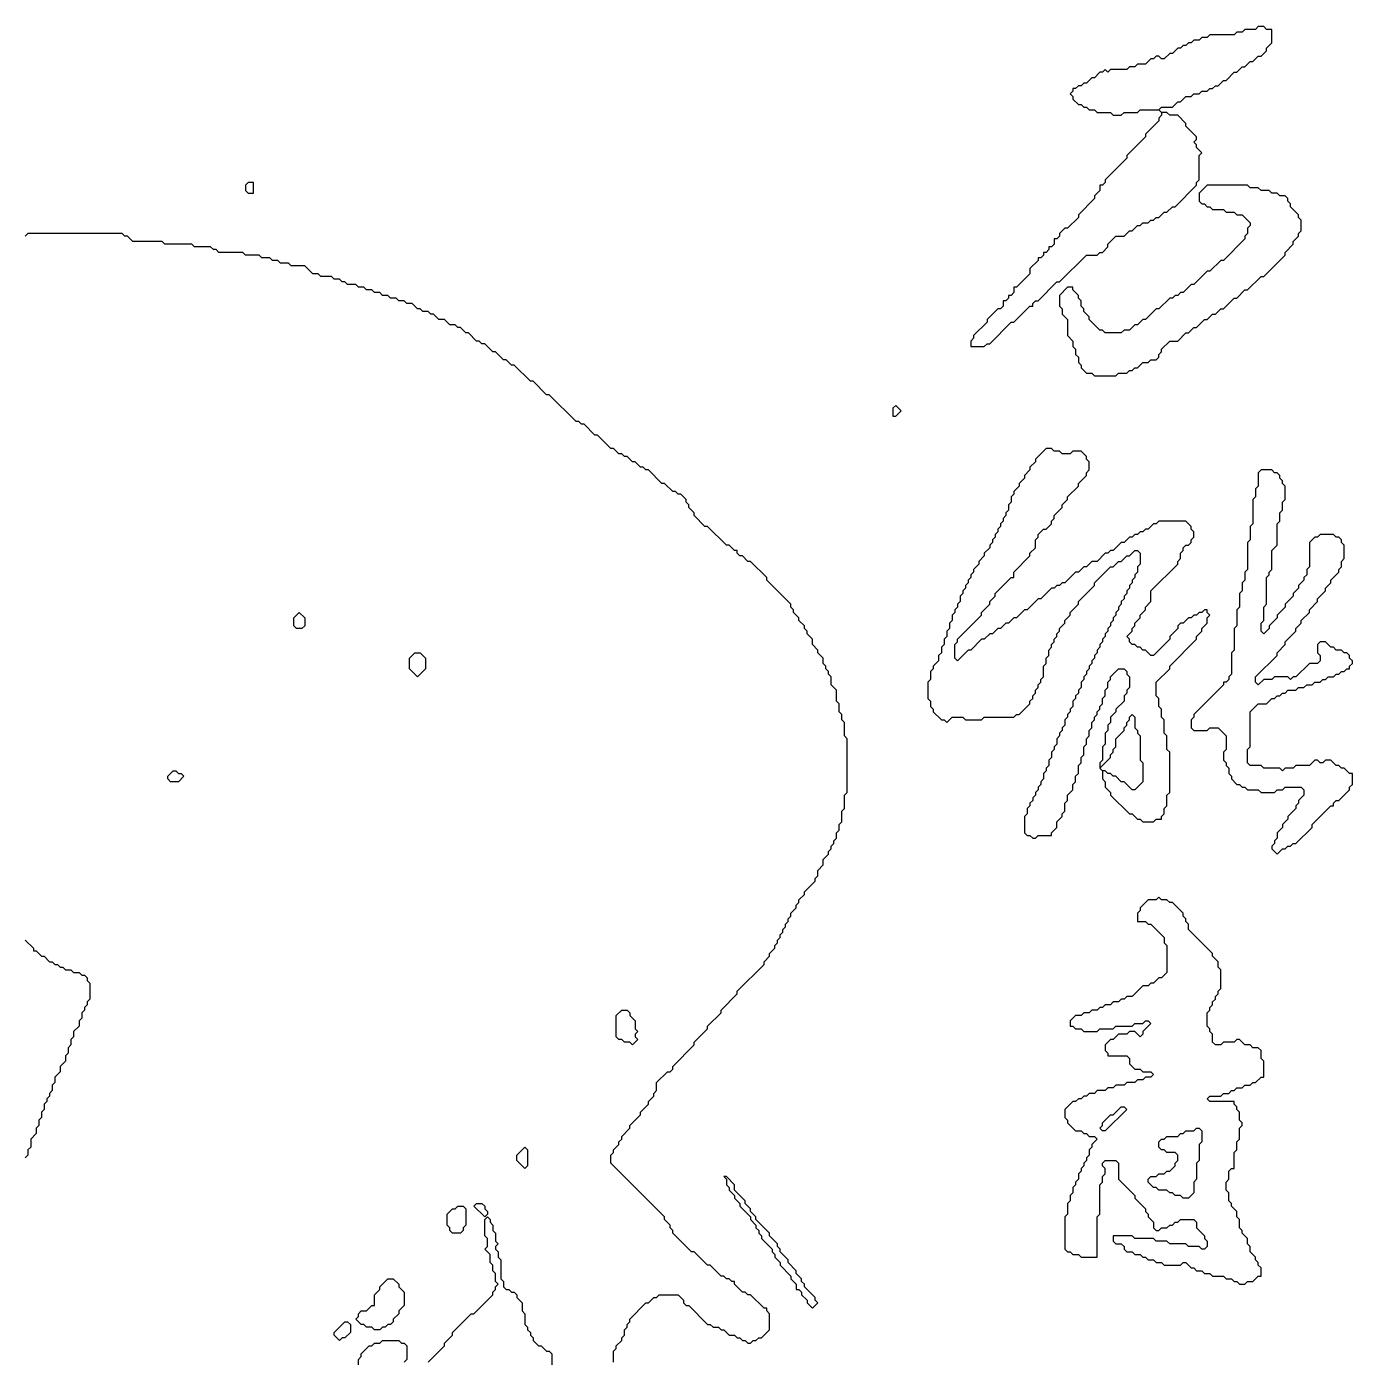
# Model space of a CAD drawing. Header units: millimetres. Extents: x 6 to 500, y 6 to 500.
# Drawn here: x 252.8 to 499.5, y 252 to 500 of the extents above; entities that cross this region are included whole.
import ezdxf

# ---------------------------------------------------------------- set-up
doc = ezdxf.new("R2010")
doc.units = ezdxf.units.MM

msp = doc.modelspace()

# ---------------------------------------------------------------- linework, layer by layer
for points in [[(482, 500), (481.5, 499.5), (479.5, 499.5), (479, 499), (478, 499), (477.5, 498.5), (473, 498.5), (472.5, 498), (471.5, 498), (471, 497.5), (470, 497.5), (469.5, 497), (469, 497), (468.5, 496.5), (468, 496.5), (467.5, 496), (467, 496), (466, 495), (465.5, 495), (464.5, 494), (464, 494), (463.5, 494.5), (463, 494.5), (462.5, 494), (462, 494), (461, 493), (459.5, 493), (459, 492.5), (458, 492.5), (457.5, 492), (454.5, 492), (454, 491.5), (453.5, 492), (453, 491.5), (452.5, 491.5), (451.5, 490.5), (451, 490.5), (450, 489.5), (449.5, 489.5), (449, 489), (448.5, 489), (448, 488.5), (447.5, 488.5), (447.5, 488), (447, 487.5), (447.5, 487), (447.5, 486.5), (448.5, 485.5), (449, 485.5), (449.5, 485), (450, 485), (450.5, 484.5), (451.5, 484.5), (452, 484), (454.5, 484), (455, 483.5), (456.5, 483.5), (457, 484), (459.5, 484), (460, 484.5), (463.5, 484.5), (464, 484), (464, 483.5), (463.5, 483), (463.5, 482.5), (461, 480), (461, 479.5), (457.5, 476), (457.5, 475.5), (453.5, 471.5), (453.5, 471), (453, 470.5), (452.5, 470.5), (452.5, 469.5), (451.5, 468.5), (451.5, 468), (448.5, 465), (448.5, 464.5), (446.5, 462.5), (446, 462.5), (445, 461.5), (445, 461), (444.5, 460.5), (444, 460.5), (444, 459.5), (443.5, 459), (443, 459), (443, 458.5), (442.5, 458), (442, 458), (442, 457.5), (441.5, 457), (441, 457), (441, 456.5), (439.5, 455), (439.5, 454), (437, 451.5), (436.5, 451.5), (436.5, 450.5), (436, 450), (435.5, 450), (435.5, 449.5), (435, 449), (434.5, 449), (434.5, 448), (434, 447.5), (433.5, 447.5), (431.5, 445.5), (431.5, 445), (429, 442.5), (429, 442), (428.5, 441.5), (428.5, 440.5), (431, 440.5), (431.5, 441), (432, 441), (436, 445), (436.5, 445), (439.5, 448), (440, 448), (440, 448.5), (440.5, 449), (441, 449), (444.5, 452.5), (445, 452.5), (450, 457.5), (452, 457.5), (452.5, 458), (453, 458), (454, 459), (454, 459.5), (455.5, 461), (457, 461), (458, 462), (458.5, 462), (459.5, 463), (460, 463), (460.5, 463.5), (461.5, 463.5), (462, 464), (462.5, 464), (463, 464.5), (463.5, 464.5), (464.5, 465.5), (465, 465.5), (466, 466.5), (466.5, 466.5), (470.5, 470.5), (470.5, 471), (471, 471.5), (471, 476), (471.5, 476.5), (470.5, 477.5), (470.5, 478), (470, 478.5), (470.5, 479), (470.5, 479.5), (468.5, 481.5), (468.5, 482), (467, 483.5), (465.5, 483.5), (465, 484), (464, 484), (463.5, 484.5), (464, 485), (466, 485), (467, 486), (467.5, 486), (468.5, 487), (469.5, 487), (470, 487.5), (471, 487.5), (471.5, 488), (472.5, 488), (473, 488.5), (473.5, 488.5), (474, 489), (474.5, 489), (475.5, 490), (476, 490), (477.5, 491.5), (478, 491.5), (479, 492.5), (479.5, 492.5), (480.5, 493.5), (481, 493.5), (482, 494.5), (482.5, 494.5), (483.5, 495.5), (483.5, 496), (484.5, 497), (484.5, 499.5), (483.5, 499.5), (483, 500)], [(294, 471), (293.5, 470.5), (293.5, 469.5), (294, 469), (295, 469), (295, 471)], [(472.5, 470.5), (471, 469), (471, 467.5), (471.5, 467), (472, 467), (472.5, 466.5), (473, 466.5), (473.5, 466), (475.5, 466), (476, 465.5), (477.5, 465.5), (478, 465), (479, 465), (480.5, 463.5), (480.5, 463), (480, 462.5), (480, 461.5), (479.5, 461), (479.5, 460.5), (475.5, 456.5), (475, 456.5), (473, 454.5), (472.5, 454.5), (470, 452), (469.5, 452), (468, 450.5), (467.5, 450.5), (467, 450), (466.5, 450), (466, 449.5), (465.5, 449.5), (463.5, 447.5), (463, 447.5), (461, 445.5), (460.5, 445.5), (459.5, 444.5), (459, 444.5), (458, 443.5), (457, 443.5), (456.5, 443), (453.5, 443), (453, 443.5), (452.5, 443.5), (450.5, 445.5), (450.5, 446), (449.5, 447), (449.5, 447.5), (449, 448), (449, 449), (448.5, 449.5), (448.5, 450), (447.5, 451), (447.5, 451.5), (446.5, 451.5), (445, 450), (445, 448), (445.5, 447.5), (445.5, 446.5), (446.5, 445.5), (446.5, 442.5), (447.5, 441.5), (447.5, 440.5), (448, 440), (448, 439), (448.5, 438.5), (448.5, 437.5), (449, 437), (449, 436.5), (450, 435.5), (451, 435.5), (451.5, 435), (455.5, 435), (456, 435.5), (457.5, 435.5), (458, 436), (458.5, 436), (459, 436.5), (459.5, 436.5), (460.5, 437.5), (461.5, 437.5), (462, 438), (463, 438), (463.5, 438.5), (463.5, 439), (464, 439.5), (464, 440), (465.5, 441.5), (467, 441.5), (468.5, 443), (469, 443), (470, 444), (470.5, 444), (472, 445.5), (472.5, 445.5), (473.5, 446.5), (474, 446.5), (475, 447.5), (475.5, 447.5), (477.5, 449.5), (478, 449.5), (479.5, 451), (480, 451), (482.5, 453.5), (483, 453.5), (487, 457.5), (487, 458), (488.5, 459.5), (488.5, 460), (489.5, 461), (489.5, 461.5), (490, 462), (490, 464), (489.5, 464.5), (489.5, 465), (488, 466.5), (488, 467), (487.5, 467.5), (487.5, 468), (487, 468.5), (486, 468.5), (485.5, 469), (484.5, 469), (484, 469.5), (482.5, 469.5), (482, 470), (480.5, 470), (480, 470.5)], [(414.5, 429.5), (414, 429), (414, 427.5), (414.5, 427.5), (415.5, 428.5)], [(442.5, 421.5), (440.5, 419.5), (440.5, 419), (439.5, 418), (439.5, 417.5), (438.5, 416.5), (438.5, 416), (437.5, 415), (437.5, 414.5), (436.5, 413.5), (436.5, 413), (436, 412.5), (436, 411.5), (435.5, 411), (435.5, 410), (435, 409.5), (435, 409), (434.5, 408.5), (434.5, 408), (434, 407.5), (434, 407), (433.5, 406.5), (433.5, 406), (433, 405.5), (433, 405), (432.5, 404.5), (432.5, 404), (432, 403.5), (432, 403), (431, 402), (431, 401.5), (430, 400.5), (430, 400), (429, 399), (429, 398.5), (428.5, 398), (428.5, 397.5), (428, 397), (428, 396.5), (427.5, 396), (427.5, 395.5), (427, 395), (427, 394.5), (426.5, 394), (426.5, 393), (426, 392.5), (426, 392), (425.5, 391.5), (425.5, 391), (425, 390.5), (425, 389.5), (424.5, 389), (424.5, 388), (424, 387.5), (424, 386.5), (423.5, 386), (423.5, 385), (423, 384.5), (423, 383.5), (422.5, 383), (422.5, 382), (421.5, 381), (421.5, 380.5), (421, 380), (421, 378.5), (420.5, 378), (420.5, 375), (421, 374.5), (421, 373.5), (421.5, 373), (421.5, 372.5), (423, 371), (423.5, 371), (424, 370.5), (425, 371.5), (427, 371.5), (427.5, 371), (430.5, 371), (431, 371.5), (436.5, 371.5), (437, 372), (437.5, 372), (439.5, 374), (439.5, 374.5), (440, 375), (440, 375.5), (440.5, 376), (440.5, 376.5), (441, 377), (441, 377.5), (441.5, 378), (441.5, 378.5), (442, 379), (442, 381), (442.5, 381.5), (442.5, 382.5), (443, 383), (443, 384), (443.5, 384.5), (443.5, 385), (444, 385.5), (444, 386), (444.5, 386.5), (444.5, 387), (445, 387.5), (445, 388), (446, 389), (446, 389.5), (447, 390.5), (447, 391), (448.5, 392.5), (448.5, 393), (451.5, 396), (451.5, 396.5), (454.5, 399.5), (455, 399.5), (456, 400.5), (456.5, 400.5), (457.5, 401.5), (458, 401.5), (459, 402.5), (459.5, 402.5), (460, 402), (460, 400), (459.5, 399.5), (459.5, 398.5), (459, 398), (459, 397.5), (458.5, 397), (458.5, 396.5), (458, 396), (458, 395.5), (457.5, 395), (457.5, 394.5), (457, 394), (457, 393.5), (456.5, 393), (456.5, 392.5), (456, 392), (456, 391.5), (455.5, 391), (455.5, 390.5), (455, 390), (455, 389.5), (454.5, 389), (454.5, 388.5), (454, 388), (454, 387.5), (453.5, 387), (453.5, 386.5), (453, 386), (453, 385.5), (452.5, 385), (452.5, 384.5), (452, 384), (452, 383.5), (451.5, 383), (451.5, 382.5), (451, 382), (451, 381.5), (450.5, 381), (450.5, 380.5), (450, 380), (450, 379.5), (449.5, 379), (449.5, 378.5), (449, 378), (449, 377), (448.5, 376.5), (448.5, 376), (448, 375.5), (448, 375), (447.5, 374.5), (447.5, 373.5), (447, 373), (447, 372.5), (446.5, 372), (446.5, 371.5), (446, 371), (446, 370), (445.5, 369.5), (445.5, 369), (445, 368.5), (445, 368), (444.5, 367.5), (444.5, 366.5), (444, 366), (444, 365.5), (443.5, 365), (443.5, 364), (443, 363.5), (443, 362.5), (442.5, 362), (442.5, 361.5), (442, 361), (442, 360), (441.5, 359.5), (441.5, 359), (441, 358.5), (441, 358), (440.5, 357.5), (440.5, 357), (440, 356.5), (440, 356), (439.5, 355.5), (439.5, 355), (439, 354.5), (439, 353.5), (438.5, 353), (438.5, 350), (439, 349.5), (439.5, 349.5), (440, 349), (440.5, 349), (441, 349.5), (443.5, 349.5), (443.5, 350), (444.5, 351), (444.5, 352), (445.5, 353), (445.5, 353.5), (446, 354), (446, 355.5), (446.5, 356), (446.5, 357), (447.5, 358), (447.5, 359), (448, 359.5), (448, 360.5), (448.5, 361), (448.5, 362.5), (449, 363), (449, 364), (449.5, 364.5), (449.5, 366), (450, 366.5), (450, 367.5), (450.5, 368), (450.5, 369), (451, 369.5), (451, 370.5), (451.5, 371), (451.5, 371.5), (452, 372), (452, 372.5), (452.5, 373), (452.5, 373.5), (453, 374), (453, 375), (453.5, 375.5), (453.5, 376.5), (454, 377), (454, 378), (454.5, 378.5), (454.5, 379), (456, 380.5), (457, 380.5), (457.5, 380), (457.5, 379.5), (458, 379), (458, 377), (457.5, 376.5), (457.5, 376), (457, 375.5), (457, 374.5), (455.5, 373), (455.5, 372.5), (454.5, 371.5), (454.5, 370.5), (454, 370), (454, 369), (453.5, 368.5), (453.5, 366.5), (453, 366), (453, 363.5), (452.5, 363), (452.5, 362), (453, 361.5), (453, 360), (453.5, 359.5), (453.5, 358.5), (454.5, 357.5), (454.5, 357), (458, 353.5), (458.5, 353.5), (459.5, 352.5), (460, 352.5), (460.5, 352), (462.5, 352), (463, 352.5), (464, 352.5), (464, 353), (464.5, 353.5), (464.5, 354.5), (465, 355), (465, 357), (465.5, 357.5), (465.5, 365), (465, 365.5), (465, 368), (464.5, 368.5), (464.5, 371), (464, 371.5), (464, 373), (463.5, 373.5), (463.5, 375), (463, 375.5), (463, 378), (465.5, 380.5), (465.5, 381), (470.5, 386), (470.5, 386.5), (471.5, 387.5), (471.5, 388), (472.5, 389), (472.5, 390), (473, 390.5), (472.5, 391), (472.5, 391.5), (472, 391.5), (471.5, 391), (471, 391), (470.5, 390.5), (470, 390.5), (469.5, 390), (469, 390), (468, 389), (467.5, 389), (467, 388.5), (467, 388), (465.5, 386.5), (465.5, 386), (462.5, 383), (462, 383), (461, 384), (460.5, 384), (460, 384.5), (459.5, 384.5), (459, 385), (458.5, 385), (458, 385.5), (458, 386), (457.5, 386.5), (458.5, 387.5), (458.5, 388), (459, 388.5), (459, 389), (460, 390), (460, 390.5), (461, 391.5), (461, 392), (462, 393), (462, 395), (467, 400), (467, 400.5), (467.5, 401), (467.5, 402), (468, 402.5), (468, 403), (468.5, 403.5), (469, 403.5), (469.5, 404), (469.5, 404.5), (470, 405), (470, 406), (469.5, 406.5), (469.5, 407), (468.5, 408), (463.5, 408), (463, 407.5), (462.5, 407.5), (461.5, 406.5), (461, 406.5), (460.5, 406), (460, 406), (459.5, 405.5), (459, 405.5), (458.5, 405), (458, 405), (457, 404), (456.5, 404), (455, 402.5), (454.5, 402.5), (454, 402), (453.5, 402), (452, 400.5), (451, 400.5), (450, 399.5), (449.5, 399.5), (448.5, 398.5), (448, 398.5), (446, 396.5), (445.5, 396.5), (445, 396), (444.5, 396), (444, 395.5), (443.5, 395.5), (441.5, 393.5), (441, 393.5), (439, 391.5), (438.5, 391.5), (437, 390), (436.5, 390), (435.5, 389), (435, 389), (434, 388), (433.5, 388), (432.5, 387), (432, 387), (431, 386), (430.5, 386), (428.5, 384), (428, 384), (426, 382), (425.5, 382.5), (425.5, 385), (426, 385.5), (426, 386), (430.5, 390.5), (430.5, 391), (432, 392.5), (432, 393), (433, 394), (433, 394.5), (436, 397.5), (436.5, 397.5), (436.5, 398.5), (439.5, 401.5), (439.5, 402), (440.5, 403), (440.5, 404.5), (441, 405), (441, 405.5), (442, 406.5), (442.5, 406.5), (443.5, 407.5), (443.5, 408), (444, 408.5), (444, 409), (445.5, 410.5), (445.5, 411), (446.5, 412), (446.5, 412.5), (448.5, 414.5), (448.5, 415), (450, 416.5), (450, 417), (450.5, 417.5), (450.5, 419), (450, 419.5), (450, 420), (449, 421), (447.5, 421), (447, 420.5), (445.5, 420.5), (445, 421), (444, 421), (443.5, 421.5)], [(482.5, 417.5), (482, 417), (482, 414.5), (481.5, 414), (481.5, 412.5), (481, 412), (481, 407.5), (480.5, 407), (480.5, 404.5), (480, 404), (480, 399), (479.5, 398.5), (479.5, 397), (479, 396.5), (479, 395), (478.5, 394.5), (478.5, 392), (478, 391.5), (478, 388.5), (477.5, 388), (477.5, 384), (477, 383.5), (477, 379.5), (476.5, 379), (476.5, 378.5), (476, 378), (475.5, 378), (475.5, 377.5), (470, 372), (470, 371.5), (469.5, 371), (469.5, 369.5), (470, 369), (472.5, 369), (473, 369.5), (474.5, 369.5), (476, 368), (476, 365.5), (475.5, 365), (475.5, 363.5), (476, 363), (476, 362.5), (476.5, 362), (476.5, 361), (477, 360.5), (477, 360), (478, 359), (478.5, 359), (479, 358.5), (479.5, 358.5), (480, 358), (482, 358), (482.5, 357.5), (485, 357.5), (485.5, 358), (486.5, 358), (487, 358.5), (490, 358.5), (490.5, 358), (490.5, 357), (489.5, 356), (489.5, 355.5), (489, 355), (489, 354.5), (487.5, 353), (487.5, 352.5), (486.5, 351.5), (486.5, 351), (485.5, 350), (485.5, 349), (485, 348.5), (485, 348), (484.5, 347.5), (484.5, 347), (485.5, 346), (486.5, 347), (487, 347), (487.5, 347.5), (488, 347.5), (488.5, 348), (489, 348), (492, 351), (492, 351.5), (495.5, 355), (496, 355), (496, 355.5), (496.5, 356), (497, 356), (499, 358), (499, 358.5), (499.5, 359), (499.5, 361), (499, 361), (498, 362), (497.5, 362), (497, 362.5), (496.5, 362.5), (495.5, 363.5), (494.5, 363.5), (494, 363), (493.5, 363), (493, 363.5), (492.5, 363.5), (491.5, 362.5), (489, 362.5), (488.5, 362), (487, 362), (486.5, 361.5), (486, 362), (483, 362), (482.5, 362.5), (480.5, 362.5), (480, 363), (480, 365.5), (480.5, 366), (480.5, 372.5), (482, 374), (483.5, 374), (484.5, 375), (485, 375), (485.5, 375.5), (486, 375.5), (486.5, 376), (487, 376), (487.5, 376.5), (489, 376.5), (489.5, 377), (490.5, 377), (491, 377.5), (492, 377.5), (492.5, 378), (493.5, 378), (494, 378.5), (494.5, 378.5), (495, 379), (496, 379), (496.5, 379.5), (497, 379.5), (497.5, 380), (498, 380), (498.5, 380.5), (499, 380.5), (499, 381), (499.5, 381.5), (499.5, 382), (499, 382.5), (499, 383), (498.5, 383.5), (498, 383.5), (497.5, 384), (496.5, 384), (496, 384.5), (495.5, 384.5), (494.5, 385.5), (493.5, 385.5), (493, 385), (493, 383.5), (493.5, 383), (493.5, 382), (493, 381.5), (491.5, 381.5), (489, 379), (488.5, 379), (488, 378.5), (487.5, 379), (485, 379), (484.5, 378.5), (483, 378.5), (482, 377.5), (481.5, 378), (481.5, 379), (485.5, 383), (485.5, 383.5), (487, 385), (487, 385.5), (489, 387.5), (489, 388), (490, 389), (490, 389.5), (491.5, 391), (491.5, 391.5), (493, 393), (493, 393.5), (494.5, 395), (494.5, 395.5), (495.5, 396.5), (495.5, 397), (497, 398.5), (497, 399), (497.5, 399.5), (497.5, 400.5), (498, 401), (498, 403.5), (497.5, 404), (497.5, 404.5), (497, 405), (496.5, 405), (496, 405.5), (493.5, 405.5), (493, 405), (492.5, 405), (491.5, 404), (491.5, 399.5), (491, 399), (491, 398), (490.5, 397.5), (490.5, 397), (489.5, 396), (489.5, 395.5), (488.5, 394.5), (488.5, 394), (487, 392.5), (487, 392), (485.5, 390.5), (485.5, 390), (484, 388.5), (484, 388), (483, 387), (482.5, 387.5), (482.5, 389), (483, 389.5), (483, 392), (483.5, 392.5), (483.5, 397.5), (484, 398), (484, 398.5), (484.5, 399), (484.5, 402.5), (485.5, 403.5), (485.5, 407.5), (486, 408), (486, 409.5), (486.5, 410), (486.5, 411.5), (487, 412), (487, 414.5), (486.5, 415), (486.5, 415.5), (486, 416), (486, 416.5), (485.5, 417), (485, 417), (484.5, 417.5)], [(303.5, 391), (304.5, 390), (304.5, 388.5), (304, 388), (303, 388), (302.5, 388.5), (302.5, 390)], [(325, 383.5), (326, 383.5), (327, 382.5), (327, 380.5), (325.5, 379), (324, 380.5), (324, 382.5)], [(458, 371.5), (458.5, 372), (459, 371.5), (459, 369.5), (459.5, 369), (459.5, 368.5), (460, 368), (460, 363.5), (460.5, 363), (460.5, 359.5), (459, 358), (458.5, 358), (457, 359.5), (456.5, 359.5), (455.5, 360.5), (455, 360.5), (454.5, 361), (454, 361), (453.5, 361.5), (453, 361.5), (452.5, 362), (454.5, 364), (454.5, 364.5), (455, 365), (455, 365.5), (455.5, 366), (455.5, 367.5), (457, 369), (457, 369.5), (457.5, 370), (457.5, 370.5), (458, 371)], [(280, 361.5), (280.5, 361.5), (281, 361), (281.5, 361), (282, 360.5), (281, 359.5), (279.5, 359.5), (279, 360), (279, 360.5)], [(463.5, 338), (463, 337.5), (461.5, 337.5), (460, 336), (460, 335.5), (459.5, 335), (459.5, 333.5), (461, 333.5), (461.5, 333), (462, 333), (464.5, 330.5), (464.5, 329.5), (465, 329), (465, 324), (464, 323), (463.5, 323), (462.5, 322), (462, 322), (461.5, 321.5), (460.5, 321.5), (458.5, 319.5), (457.5, 319.5), (457, 319), (456.5, 319), (456, 318.5), (455, 318.5), (454.5, 318), (453.5, 318), (453, 317.5), (452.5, 317.5), (452, 317), (451, 317), (450.5, 316.5), (449.5, 316.5), (449, 316), (448, 316), (447, 315), (447, 314), (447.5, 314), (448, 313.5), (449, 313.5), (449.5, 313), (452, 313), (452.5, 313.5), (455, 313.5), (455.5, 314), (458.5, 314), (459, 314.5), (460.5, 314.5), (461, 315), (461.5, 315), (462, 314.5), (460.5, 313), (460.5, 312.5), (460, 312), (459, 313), (458, 313), (457.5, 312.5), (456, 312.5), (455, 311.5), (454.5, 311.5), (453.5, 310.5), (453.5, 309.5), (454, 309), (454, 308.5), (457.5, 308.5), (458, 308), (458, 307), (459, 306), (460, 306), (460.5, 305.5), (462, 305.5), (462.5, 305), (462, 304.5), (461, 304.5), (460.5, 304), (459.5, 304), (459, 303.5), (457.5, 303.5), (457, 303), (455.5, 303), (455, 302.5), (454, 302.5), (453.5, 302), (452, 302), (451.5, 301.5), (450.5, 301.5), (450, 301), (449.5, 301), (449, 300.5), (448.5, 300.5), (448, 300), (447.5, 300), (446, 298.5), (446, 297), (446.5, 296.5), (446.5, 296), (448, 294.5), (449, 294.5), (449.5, 294), (450, 294), (450.5, 293.5), (451.5, 293.5), (452, 293), (451, 292), (451, 291.5), (450.5, 291), (450.5, 290), (450, 289.5), (450, 289), (449.5, 288.5), (449.5, 288), (449, 287.5), (449, 287), (448.5, 286.5), (448.5, 285.5), (448, 285), (448, 284.5), (447.5, 284), (447.5, 283), (447, 282.5), (447, 281.5), (446.5, 281), (446.5, 279), (446, 278.5), (446, 272.5), (446.5, 272), (447, 272), (447.5, 271.5), (448.5, 271.5), (449, 271), (452, 271), (452, 278.5), (452.5, 279), (452.5, 284.5), (453, 285), (453, 286), (453.5, 286.5), (453.5, 287.5), (453, 288), (453, 288.5), (453.5, 289), (455.5, 289), (456, 288.5), (456, 285.5), (459, 282.5), (459, 282), (461, 280), (461, 279.5), (461.5, 279), (461.5, 278.5), (462.5, 277.5), (462.5, 276.5), (463, 276), (463.5, 276), (464, 276.5), (465, 276.5), (465.5, 277), (466, 277), (466.5, 277.5), (467, 277.5), (467.5, 278), (470, 278), (470.5, 277.5), (470.5, 276.5), (472, 275), (472, 274.5), (472.5, 274), (472.5, 273), (472, 272.5), (471.5, 272.5), (471, 273), (469, 273), (468.5, 273.5), (465.5, 273.5), (465, 274), (463, 274), (462.5, 274.5), (459, 274.5), (458.5, 275), (455, 275), (455, 274), (455.5, 273.5), (456.5, 273.5), (457, 273), (457, 272.5), (457.5, 272), (458.5, 272), (459, 271.5), (460, 271.5), (460.5, 271), (461, 271), (461.5, 270.5), (462.5, 270.5), (463, 270), (464, 270), (464.5, 269.5), (467.5, 269.5), (468, 270), (468.5, 270), (469.5, 269), (470, 269), (470.5, 268.5), (471.5, 268.5), (472, 268), (473, 268), (473.5, 267.5), (475.5, 267.5), (476, 267), (477, 267), (477.5, 266.5), (478, 266.5), (478.5, 266), (479.5, 266), (480, 266.5), (481, 266.5), (482, 267.5), (482.5, 267.5), (482.5, 269), (482, 269.5), (482, 270), (481.5, 270.5), (481.5, 271), (480.5, 272), (480.5, 273), (480, 273.5), (480, 274.5), (479, 275.5), (479, 276), (478.5, 276.5), (478.5, 278), (478, 278.5), (478, 279.5), (477, 280.5), (477, 281), (476.5, 281.5), (476.5, 283), (476, 283.5), (476, 285), (476.5, 285.5), (476.5, 287), (477, 287.5), (477.5, 287.5), (477.5, 290.5), (478, 291), (478, 292.5), (478.5, 293), (478.5, 295), (479, 295.5), (479, 296), (478.5, 296.5), (478.5, 298), (478, 298.5), (478, 299), (477.5, 299.5), (477.5, 300), (473, 300), (472.5, 300.5), (473, 301), (475, 301), (475.5, 301.5), (476.5, 301.5), (477, 302), (477.5, 302), (478, 302.5), (479, 302.5), (479.5, 303), (480.5, 303), (481, 303.5), (481.5, 303.5), (482.5, 304.5), (483, 304.5), (483, 307.5), (482.5, 308), (482.5, 309.5), (482, 310), (481, 310), (480.5, 310.5), (479.5, 310.5), (478.5, 311.5), (478, 311.5), (477.5, 311), (475.5, 311), (475, 310.5), (474, 310.5), (473.5, 311), (473.5, 312.5), (473, 313), (473, 313.5), (472.5, 314), (472.5, 316.5), (473, 317), (473, 317.5), (473.5, 318), (473.5, 318.5), (474, 319), (474, 319.5), (474.5, 320), (474.5, 320.5), (475, 321), (475, 324.5), (474.5, 325), (474.5, 326), (473.5, 327), (473.5, 327.5), (469, 332), (469, 333), (468.5, 333.5), (468.5, 334), (468, 334.5), (468, 335), (466, 337), (465.5, 337), (465, 337.5), (464, 337.5)], [(363.5, 317), (364.5, 317), (365, 316.5), (365, 316), (366, 315), (366, 313.5), (366.5, 313), (366, 312.5), (366, 312), (366.5, 311.5), (365.5, 310.5), (365, 311), (364, 311), (363.5, 311.5), (363, 311.5), (362.5, 312), (362.5, 316)], [(456.5, 299), (457, 299), (457.5, 298.5), (453.5, 294.5), (453, 294.5), (452.5, 295), (453, 295.5), (453, 296), (454.5, 297.5), (455, 297.5)], [(470, 294.5), (470.5, 295), (471, 295), (471.5, 294.5), (471.5, 292.5), (471, 292), (471, 289), (470.5, 288.5), (470.5, 285.5), (470, 285), (470, 283), (469, 282), (468, 282), (467.5, 282.5), (466.5, 282.5), (466, 283), (465.5, 283), (465, 283.5), (463.5, 283.5), (463, 284), (462.5, 284), (461.5, 285), (461.5, 285.5), (462, 286), (463, 286), (463.5, 286.5), (464.5, 286.5), (465, 287), (465.5, 287), (466.5, 288), (466.5, 288.5), (467, 289), (467, 290), (466.5, 290.5), (465, 290.5), (464.5, 291), (464, 291), (463.5, 291.5), (463.5, 292.5), (464, 293), (464.5, 293), (465, 293.5), (467, 293.5), (467.5, 294), (468, 294), (468.5, 294.5)], [(345.5, 291.5), (346, 291), (346, 288), (345.5, 287.5), (344, 289), (344, 290)], [(382.5, 286), (383, 285.5), (383, 284.5), (383.5, 284), (383.5, 283.5), (384.5, 282.5), (384.5, 282), (385.5, 281), (385.5, 280.5), (387.5, 278.5), (387.5, 278), (388.5, 277), (388.5, 276.5), (389, 276), (389, 275.5), (389.5, 275), (389.5, 274.5), (391.5, 272.5), (391.5, 272), (392, 271.5), (392, 271), (393, 270), (393, 269.5), (395, 267.5), (395, 267), (396, 266), (396, 265), (396.5, 265), (397, 264.5), (397, 264), (398, 263), (398, 262.5), (399, 261.5), (400, 262.5), (399.5, 263), (399.5, 263.5), (397.5, 265.5), (397.5, 266), (397, 266.5), (397, 267), (396, 268), (396, 268.5), (394.5, 270), (394.5, 270.5), (393, 272), (393, 272.5), (392.5, 273), (392.5, 273.5), (391, 275), (391, 275.5), (388.5, 278), (388.5, 278.5), (387.5, 279.5), (387.5, 280), (386.5, 281), (386.5, 281.5), (384.5, 283.5), (384.5, 284.5), (383, 286)], [(332.5, 280), (333, 280.5), (334, 280.5), (334.5, 280), (334.5, 277), (334, 276.5), (334, 276), (333.5, 275.5), (332, 275.5), (331.5, 276), (331.5, 276.5), (331, 277), (331, 279), (332, 280)], [(336, 280.5), (336.5, 281), (337.5, 281), (338, 280.5), (338, 280), (338.5, 279.5), (338.5, 279), (338, 278.5)], [(320, 267), (321, 267), (322, 266), (322, 265.5), (323, 264.5), (323, 262), (322, 261), (322, 260.5), (321, 259.5), (321, 259), (320.5, 258.5), (320, 258.5), (319.5, 258), (319, 258), (318.5, 257.5), (317.5, 257.5), (317, 258), (316, 258), (315.5, 258.5), (315, 258.5), (314, 259.5), (314.5, 260), (314.5, 260.5), (315, 261), (316, 261), (317, 262), (317.5, 262), (317.5, 264), (318.5, 265), (318.5, 265.5)], [(312, 259), (312.5, 259), (313, 258.5), (313, 257), (312, 256), (311.5, 256), (311, 255.5), (310, 256.5), (310, 257)]]:
    msp.add_lwpolyline(points, close=True)
for points in [[(362, 251.5), (362, 253.5), (362.5, 254), (362.5, 254.5), (363.5, 255.5), (363.5, 256), (364, 256.5), (364, 257.5), (364.5, 258), (364.5, 258.5), (365, 259), (365, 259.5), (368, 262.5), (368.5, 262.5), (369.5, 263.5), (370, 263.5), (370.5, 264), (374, 264), (375, 263), (375, 262.5), (375.5, 262), (376, 262), (379.5, 258.5), (380, 258.5), (380.5, 258), (381.5, 258), (382, 257.5), (382.5, 257.5), (383.5, 256.5), (384.5, 256.5), (385, 256), (385.5, 256), (386, 255.5), (386.5, 255.5), (387, 255), (387.5, 255), (388, 255.5), (388.5, 255.5), (389, 256), (389.5, 256), (391, 257.5), (391, 260.5), (390.5, 261), (390.5, 261.5), (390, 261.5), (387.5, 264), (387, 264), (386.5, 264.5), (386, 264.5), (384.5, 266), (384.5, 266.5), (384, 266.5), (383.5, 267), (383, 267), (382.5, 267.5), (382, 267.5), (380, 269.5), (379.5, 269.5), (377, 272), (376.5, 272), (373, 275.5), (373, 276), (372.5, 276.5), (372.5, 277), (371.5, 278), (371.5, 278.5), (361.5, 288.5), (361.5, 290), (362, 290.5), (362, 291), (363, 292), (363, 292.5), (363.5, 293), (363.5, 293.5), (365, 295), (365, 295.5), (367, 297.5), (367, 298), (368.5, 299.5), (368.5, 300), (369.5, 301), (369.5, 301.5), (370, 302), (370, 303.5), (372, 305.5), (372.5, 305.5), (373, 306), (373, 306.5), (377, 310.5), (377, 311), (379.5, 313.5), (379.5, 314), (382, 316.5), (382, 317), (385, 320), (385, 320.5), (390, 325.5), (390, 326), (391, 327), (391, 327.5), (392, 328.5), (392, 329), (392.5, 329.5), (392.5, 330), (393, 330.5), (393, 331), (393.5, 331.5), (393.5, 332), (394, 332.5), (394, 333), (394.5, 333.5), (394.5, 334), (395, 334.5), (395, 335), (396, 336), (396, 336.5), (396.5, 337), (396.5, 337.5), (397.5, 338.5), (397.5, 339), (399.5, 341), (399.5, 341.5), (400, 342), (400, 343), (401, 344), (401, 345), (402, 346), (402, 346.5), (402.5, 347), (402.5, 347.5), (403, 348), (403, 348.5), (403.5, 349), (403.5, 350), (404, 350.5), (404, 351.5), (404.5, 352), (404.5, 354), (405, 354.5), (405, 357), (405.5, 357.5), (405.5, 367.5), (405, 368), (405, 370.5), (404.5, 371), (404.5, 372), (404, 372.5), (404, 374), (403.5, 374.5), (403.5, 376.5), (402.5, 377.5), (402.5, 379), (402, 379.5), (402, 380), (401.5, 380.5), (401.5, 381), (401, 381.5), (401, 382.5), (400, 383.5), (400, 384), (399, 385), (399, 386), (398, 387), (398, 387.5), (397.5, 388), (397.5, 388.5), (396.5, 389.5), (396.5, 390), (395.5, 391), (395.5, 391.5), (395, 392), (395, 392.5), (390.5, 397), (390.5, 397.5), (387.5, 400.5), (387, 400.5), (386, 401.5), (385.5, 401.5), (385, 402), (385, 402.5), (384.5, 402.5), (383.5, 403.5), (383, 403.5), (379.5, 407), (379, 407), (377, 409), (377, 409.5), (376, 410.5), (376, 411), (375.5, 411.5), (375.5, 412), (374.5, 413), (374, 413), (373.5, 413.5), (373, 413.5), (371.5, 415), (371, 415), (368.5, 417.5), (368, 417.5), (367.5, 418), (367, 418), (366, 419), (365.5, 419), (364.5, 420), (364, 420), (363.5, 420.5), (363, 420.5), (362, 421.5), (361.5, 421.5), (359, 424), (358.5, 424), (356.5, 426), (356, 426), (355.5, 426.5), (355, 426.5), (350, 431.5), (349.5, 431.5), (347, 434), (346.5, 434), (343.5, 437), (343, 437), (342, 438), (341.5, 438), (340, 439.5), (339.5, 439.5), (338, 441), (337.5, 441), (337, 441.5), (336.5, 441.5), (335, 443), (334.5, 443), (333.5, 444), (333, 444), (332.5, 444.5), (331.5, 444.5), (330.5, 445.5), (329.5, 445.5), (328.5, 446.5), (328, 446.5), (327.5, 447), (326.5, 447), (326, 447.5), (325.5, 447.5), (324.5, 448.5), (323.5, 448.5), (323, 449), (322, 449), (321.5, 449.5), (320.5, 449.5), (320, 450), (319, 450), (318.5, 450.5), (317.5, 450.5), (317, 451), (316, 451), (315.5, 451.5), (314.5, 451.5), (314, 452), (312.5, 452), (312, 452.5), (311.5, 452.5), (311, 453), (310, 453), (309.5, 453.5), (307.5, 453.5), (307, 454), (306, 454), (304.5, 455.5), (302, 455.5), (301.5, 456), (300, 456), (299.5, 456.5), (298.5, 456.5), (298, 457), (296.5, 457), (296, 457.5), (293.5, 457.5), (293, 458), (288.5, 458), (288, 458.5), (287.5, 458.5), (287, 459), (284, 459), (283.5, 459.5), (278.5, 459.5), (278, 460), (272.5, 460), (271.5, 461), (271, 461), (270.5, 461.5), (253, 461.5), (252.5, 461)], [(252.5, 330), (254, 328.5), (254, 328), (254.5, 328), (255.5, 327), (256, 327), (257, 326), (257.5, 326), (258, 325.5), (258.5, 325.5), (259, 325), (259.5, 325), (260, 324.5), (261, 324.5), (261.5, 324), (262.5, 324), (263, 323.5), (263.5, 323.5), (264, 323), (264, 322.5), (264.5, 322), (264.5, 319), (264, 318.5), (264, 318), (263.5, 317.5), (263.5, 317), (263, 316.5), (263, 315.5), (262.5, 315), (262.5, 314), (261.5, 313), (261.5, 312), (261, 311.5), (261, 310.5), (260.5, 310), (260.5, 309), (260, 308.5), (260, 307.5), (259, 306.5), (259, 305.5), (258, 304.5), (258, 303.5), (257.5, 303), (257.5, 302), (257, 301.5), (257, 301), (256.5, 300.5), (256.5, 300), (256, 299.5), (256, 298.5), (255.5, 298), (255.5, 297), (255, 296.5), (255, 295.5), (254.5, 295), (254.5, 294), (253.5, 293), (253.5, 291.5), (253, 291), (253, 290), (252.5, 289.5)], [(327.5, 251.5), (330.5, 254.5), (330.5, 255), (332, 256.5), (332, 257), (335.5, 260.5), (336, 260.5), (339.5, 264), (339.5, 264.5), (340, 265), (340, 265.5), (340.5, 266), (340, 266.5), (340, 268), (339.5, 268.5), (339.5, 269.5), (339, 270), (339, 271.5), (338, 272.5), (338.5, 273), (338.5, 274.5), (338, 275), (338, 278), (338.5, 278.5), (339, 278), (339, 277.5), (339.5, 277), (339.5, 276), (340, 275.5), (340, 274), (340.5, 273.5), (340, 273), (340, 272.5), (340.5, 272), (340.5, 271), (341, 270.5), (341, 267), (341.5, 266.5), (341.5, 265.5), (342, 265), (342.5, 265), (343, 264.5), (343.5, 264.5), (344, 264), (344, 263.5), (345, 262.5), (345, 261), (345.5, 260.5), (345.5, 258.5), (346, 258), (346, 257.5), (346.5, 257), (346.5, 256.5), (347, 256), (347, 255.5), (348, 254.5), (348.5, 254.5), (349.5, 253.5), (350, 253.5), (350.5, 253), (350.5, 251)], [(314.5, 251), (314.5, 252), (315, 252.5), (315, 253), (316.5, 254.5), (317, 254.5), (317.5, 255), (318.5, 255), (319, 255.5), (322, 255.5), (322.5, 255), (323, 255), (323.5, 254.5), (323.5, 252), (323, 251.5)]]:
    msp.add_lwpolyline(points)

doc.saveas('drawing.dxf')
